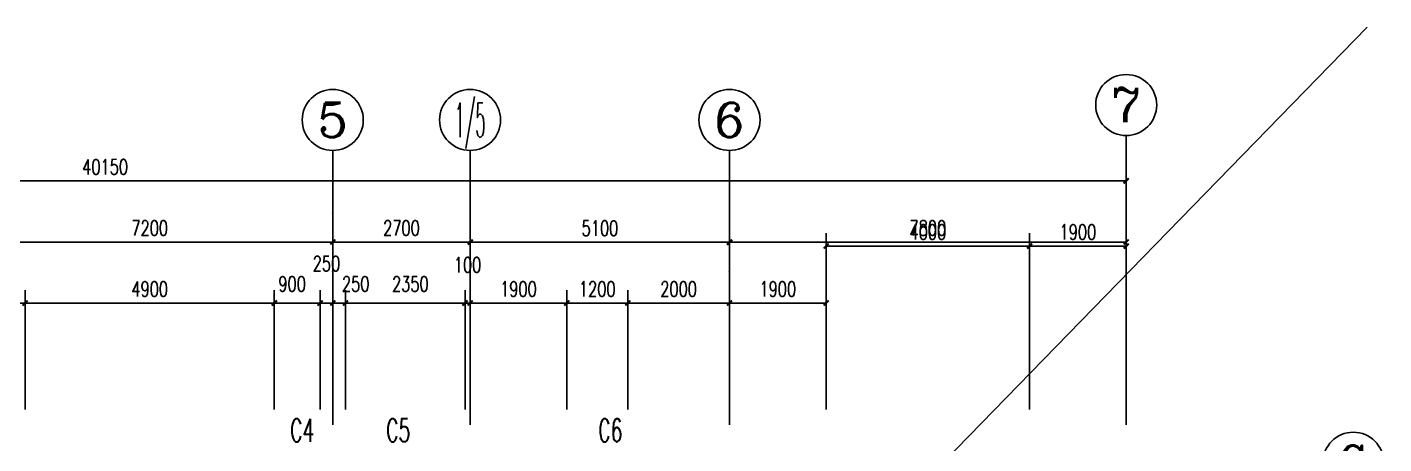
# Model space of a CAD drawing. Extents: x 392800 to 1041602, y -388882 to -94077.
# Drawn here: x 435883 to 462559, y -278528 to -270332 of the extents above; entities that cross this region are included whole.
import ezdxf
from ezdxf.enums import TextEntityAlignment as Align

# ---------------------------------------------------------------- set-up
doc = ezdxf.new("R2010")
doc.units = 0
doc.header["$LTSCALE"] = 1000
doc.header["$MEASUREMENT"] = 0
for name, color, linetype in [('AXIS_TEXT', 7, 'Continuous'), ('IBS-新建墙体', 1, 'Continuous'), ('IBS-轴号', 160, 'Continuous'), ('IBS－外尺寸标注', 51, 'Continuous'), ('PUB_TEXT', 7, 'Continuous')]:
    doc.layers.add(name, color=color, linetype=linetype)
doc.styles.add('_HZFS', font='txt.shx', dxfattribs={"width": 0.6, "bigfont": 'HZFS.shx'})
doc.styles.add('_TCH_DIM_T3', font='SIMPLEX', dxfattribs={"width": 0.705882, "bigfont": 'GBCBIG'})
doc.styles.add('COMPLEX', font='COMPLEX')
doc.dimstyles.new('_TCH_ARCH&&100', dxfattribs={"dimtxt": 297.5, "dimasz": 100, "dimexe": 250, "dimexo": 300, "dimgap": 126.25, "dimtad": 1, "dimdec": 0, "dimzin": 0, "dimdsep": 46, "dimtxsty": '_TCH_DIM_T3', "dimblk": 'ARCHTICK', "dimcen": 0.09, "dimclrt": 7, "dimazin": 2, "dimtfac": 1, "dimtdec": 0, "dimtix": 1, "dimtmove": 2, "dimatfit": 3, "dimfxl": 1, "dimtolj": 1, "dimtzin": 0, "dimarcsym": 0})

# ---------------------------------------------------------------- blocks, each defined once
blk = doc.blocks.new('_AXISO')
blk.add_circle((0, 0), 0.5)
at = {"layer": 'AXIS_TEXT', "style": 'COMPLEX', "width": 1.041667}
blk.add_attdef('A', text='', height=0.56, dxfattribs=at).set_placement((-0.25, -0.28), (0.25, -0.28), align=Align.FIT)
blk = doc.blocks.new('_ArchTick')
at = {"color": 0, "linetype": 'ByBlock', "const_width": 0.4}
blk.add_lwpolyline([(-0.5, -0.5), (0.5, 0.5)], dxfattribs=at)
blk = doc.blocks.new('*D450')
at = {"layer": 'Defpoints', "color": 0, "transparency": 16777216}
for p in [(457493, -274637), (455593, -278149), (457493, -278149)]:
    blk.add_point(p, dxfattribs=at)
at = {"layer": 'IBS－外尺寸标注', "color": 0, "lineweight": -2, "transparency": 16777216}
for p, q in [((455593, -277849), (455593, -274387)), ((457493, -277849), (457493, -274387)), ((455593, -274637), (457493, -274637))]:
    blk.add_line(p, q, dxfattribs=at)
at = {"layer": 'IBS－外尺寸标注', "color": 0, "lineweight": -2, "transparency": 16777216, "xscale": 100, "yscale": 100, "zscale": 100, "rotation": 180}
blk.add_blockref('_ArchTick', (455593, -274637), dxfattribs=at)
at = {"layer": 'IBS－外尺寸标注', "color": 0, "lineweight": -2, "transparency": 16777216, "xscale": 100, "yscale": 100, "zscale": 100}
blk.add_blockref('_ArchTick', (457493, -274637), dxfattribs=at)
at = {"layer": 'IBS－外尺寸标注', "color": 7, "transparency": 16777216, "insert": (456543, -274362), "char_height": 297.5, "attachment_point": 5, "style": '_TCH_DIM_T3'}
blk.add_mtext('\\A1;1900', dxfattribs=at)
blk = doc.blocks.new('*D451')
at = {"layer": 'Defpoints', "color": 0, "transparency": 16777216}
for p in [(455593, -274637), (451593, -278153), (455593, -278149)]:
    blk.add_point(p, dxfattribs=at)
at = {"layer": 'IBS－外尺寸标注', "color": 0, "lineweight": -2, "transparency": 16777216}
for p, q in [((451593, -277853), (451593, -274387)), ((455593, -277849), (455593, -274387)), ((451593, -274637), (455593, -274637))]:
    blk.add_line(p, q, dxfattribs=at)
at = {"layer": 'IBS－外尺寸标注', "color": 0, "lineweight": -2, "transparency": 16777216, "xscale": 100, "yscale": 100, "zscale": 100, "rotation": 180}
blk.add_blockref('_ArchTick', (451593, -274637), dxfattribs=at)
at = {"layer": 'IBS－外尺寸标注', "color": 0, "lineweight": -2, "transparency": 16777216, "xscale": 100, "yscale": 100, "zscale": 100}
blk.add_blockref('_ArchTick', (455593, -274637), dxfattribs=at)
at = {"layer": 'IBS－外尺寸标注', "color": 7, "transparency": 16777216, "insert": (453593, -274362), "char_height": 297.5, "attachment_point": 5, "style": '_TCH_DIM_T3'}
blk.add_mtext('\\A1;4000', dxfattribs=at)
blk = doc.blocks.new('*D452')
at = {"layer": 'Defpoints', "color": 0, "transparency": 16777216}
for p in [(451593, -275758), (449693, -278153), (451593, -278153)]:
    blk.add_point(p, dxfattribs=at)
at = {"layer": 'IBS－外尺寸标注', "color": 0, "lineweight": -2, "transparency": 16777216}
for p, q in [((449693, -277853), (449693, -275508)), ((451593, -277853), (451593, -275508)), ((449693, -275758), (451593, -275758))]:
    blk.add_line(p, q, dxfattribs=at)
at = {"layer": 'IBS－外尺寸标注', "color": 0, "lineweight": -2, "transparency": 16777216, "xscale": 100, "yscale": 100, "zscale": 100, "rotation": 180}
blk.add_blockref('_ArchTick', (449693, -275758), dxfattribs=at)
at = {"layer": 'IBS－外尺寸标注', "color": 0, "lineweight": -2, "transparency": 16777216, "xscale": 100, "yscale": 100, "zscale": 100}
blk.add_blockref('_ArchTick', (451593, -275758), dxfattribs=at)
at = {"layer": 'IBS－外尺寸标注', "color": 7, "transparency": 16777216, "insert": (450643, -275483), "char_height": 297.5, "attachment_point": 5, "style": '_TCH_DIM_T3'}
blk.add_mtext('\\A1;1900', dxfattribs=at)
blk = doc.blocks.new('*D453')
at = {"layer": 'Defpoints', "color": 0, "transparency": 16777216}
for p in [(444493, -275758), (442143, -278153), (444493, -278153)]:
    blk.add_point(p, dxfattribs=at)
at = {"layer": 'IBS－外尺寸标注', "color": 0, "lineweight": -2, "transparency": 16777216}
for p, q in [((442143, -277853), (442143, -275508)), ((444493, -277853), (444493, -275508)), ((442143, -275758), (444493, -275758))]:
    blk.add_line(p, q, dxfattribs=at)
at = {"layer": 'IBS－外尺寸标注', "color": 0, "lineweight": -2, "transparency": 16777216, "xscale": 100, "yscale": 100, "zscale": 100, "rotation": 180}
blk.add_blockref('_ArchTick', (442143, -275758), dxfattribs=at)
at = {"layer": 'IBS－外尺寸标注', "color": 0, "lineweight": -2, "transparency": 16777216, "xscale": 100, "yscale": 100, "zscale": 100}
blk.add_blockref('_ArchTick', (444493, -275758), dxfattribs=at)
at = {"layer": 'IBS－外尺寸标注', "color": 7, "transparency": 16777216, "insert": (443418, -275383), "char_height": 297.5, "attachment_point": 5, "style": '_TCH_DIM_T3'}
blk.add_mtext('\\A1;2350', dxfattribs=at)
blk = doc.blocks.new('*D454')
at = {"layer": 'Defpoints', "color": 0, "transparency": 16777216}
for p in [(442143, -275758), (441893, -278153), (442143, -278153)]:
    blk.add_point(p, dxfattribs=at)
at = {"layer": 'IBS－外尺寸标注', "color": 0, "lineweight": -2, "transparency": 16777216}
for p, q in [((441893, -277853), (441893, -275508)), ((442143, -277853), (442143, -275508)), ((441893, -275758), (441793, -275758)), ((441893, -275758), (442143, -275758)), ((442143, -275758), (442243, -275758))]:
    blk.add_line(p, q, dxfattribs=at)
at = {"layer": 'IBS－外尺寸标注', "color": 0, "lineweight": -2, "transparency": 16777216, "xscale": 100, "yscale": 100, "zscale": 100}
blk.add_blockref('_ArchTick', (441893, -275758), dxfattribs=at)
at = {"layer": 'IBS－外尺寸标注', "color": 0, "lineweight": -2, "transparency": 16777216, "xscale": 100, "yscale": 100, "zscale": 100, "rotation": 180}
blk.add_blockref('_ArchTick', (442143, -275758), dxfattribs=at)
at = {"layer": 'IBS－外尺寸标注', "color": 7, "transparency": 16777216, "insert": (442343, -275383), "char_height": 297.5, "attachment_point": 5, "style": '_TCH_DIM_T3'}
blk.add_mtext('\\A1;250', dxfattribs=at)
blk = doc.blocks.new('*D455')
at = {"layer": 'Defpoints', "color": 0, "transparency": 16777216}
for p in [(440743, -275758), (440743, -278153), (441643, -278153)]:
    blk.add_point(p, dxfattribs=at)
at = {"layer": 'IBS－外尺寸标注', "color": 0, "lineweight": -2, "transparency": 16777216}
for p, q in [((440743, -277853), (440743, -275508)), ((441643, -277853), (441643, -275508)), ((441643, -275758), (440743, -275758))]:
    blk.add_line(p, q, dxfattribs=at)
at = {"layer": 'IBS－外尺寸标注', "color": 0, "lineweight": -2, "transparency": 16777216, "xscale": 100, "yscale": 100, "zscale": 100, "rotation": 180}
blk.add_blockref('_ArchTick', (440743, -275758), dxfattribs=at)
at = {"layer": 'IBS－外尺寸标注', "color": 0, "lineweight": -2, "transparency": 16777216, "xscale": 100, "yscale": 100, "zscale": 100}
blk.add_blockref('_ArchTick', (441643, -275758), dxfattribs=at)
at = {"layer": 'IBS－外尺寸标注', "color": 7, "transparency": 16777216, "insert": (441093, -275383), "char_height": 297.5, "attachment_point": 5, "style": '_TCH_DIM_T3'}
blk.add_mtext('\\A1;900', dxfattribs=at)
blk = doc.blocks.new('*D456')
at = {"layer": 'Defpoints', "color": 0, "transparency": 16777216}
for p in [(441643, -275758), (441643, -278153), (441893, -278153)]:
    blk.add_point(p, dxfattribs=at)
at = {"layer": 'IBS－外尺寸标注', "color": 0, "lineweight": -2, "transparency": 16777216}
for p, q in [((441643, -277853), (441643, -275508)), ((441893, -277853), (441893, -275508)), ((441643, -275758), (441543, -275758)), ((441893, -275758), (441643, -275758)), ((441893, -275758), (441993, -275758))]:
    blk.add_line(p, q, dxfattribs=at)
at = {"layer": 'IBS－外尺寸标注', "color": 0, "lineweight": -2, "transparency": 16777216, "xscale": 100, "yscale": 100, "zscale": 100}
blk.add_blockref('_ArchTick', (441643, -275758), dxfattribs=at)
at = {"layer": 'IBS－外尺寸标注', "color": 0, "lineweight": -2, "transparency": 16777216, "xscale": 100, "yscale": 100, "zscale": 100, "rotation": 180}
blk.add_blockref('_ArchTick', (441893, -275758), dxfattribs=at)
at = {"layer": 'IBS－外尺寸标注', "color": 7, "transparency": 16777216, "insert": (441768, -274983), "char_height": 297.5, "attachment_point": 5, "style": '_TCH_DIM_T3'}
blk.add_mtext('\\A1;250', dxfattribs=at)
blk = doc.blocks.new('*D457')
at = {"layer": 'Defpoints', "color": 0, "transparency": 16777216}
for p in [(435843, -275758), (434943, -278153), (435843, -278153)]:
    blk.add_point(p, dxfattribs=at)
at = {"layer": 'IBS－外尺寸标注', "color": 0, "lineweight": -2, "transparency": 16777216}
for p, q in [((434943, -277853), (434943, -275508)), ((435843, -277853), (435843, -275508)), ((434943, -275758), (435843, -275758))]:
    blk.add_line(p, q, dxfattribs=at)
at = {"layer": 'IBS－外尺寸标注', "color": 0, "lineweight": -2, "transparency": 16777216, "xscale": 100, "yscale": 100, "zscale": 100, "rotation": 180}
blk.add_blockref('_ArchTick', (434943, -275758), dxfattribs=at)
at = {"layer": 'IBS－外尺寸标注', "color": 0, "lineweight": -2, "transparency": 16777216, "xscale": 100, "yscale": 100, "zscale": 100}
blk.add_blockref('_ArchTick', (435843, -275758), dxfattribs=at)
at = {"layer": 'IBS－外尺寸标注', "color": 7, "transparency": 16777216, "insert": (435393, -275483), "char_height": 297.5, "attachment_point": 5, "style": '_TCH_DIM_T3'}
blk.add_mtext('\\A1;900', dxfattribs=at)
blk = doc.blocks.new('*D467')
at = {"layer": 'Defpoints', "color": 0, "transparency": 16777216}
for p in [(444593, -275758), (444493, -278153), (444593, -278153)]:
    blk.add_point(p, dxfattribs=at)
at = {"layer": 'IBS－外尺寸标注', "color": 0, "lineweight": -2, "transparency": 16777216}
for p, q in [((444493, -277853), (444493, -275508)), ((444593, -277853), (444593, -275508)), ((444493, -275758), (444393, -275758)), ((444493, -275758), (444593, -275758)), ((444593, -275758), (444693, -275758))]:
    blk.add_line(p, q, dxfattribs=at)
at = {"layer": 'IBS－外尺寸标注', "color": 0, "lineweight": -2, "transparency": 16777216, "xscale": 100, "yscale": 100, "zscale": 100}
blk.add_blockref('_ArchTick', (444493, -275758), dxfattribs=at)
at = {"layer": 'IBS－外尺寸标注', "color": 0, "lineweight": -2, "transparency": 16777216, "xscale": 100, "yscale": 100, "zscale": 100, "rotation": 180}
blk.add_blockref('_ArchTick', (444593, -275758), dxfattribs=at)
at = {"layer": 'IBS－外尺寸标注', "color": 7, "transparency": 16777216, "insert": (444543, -275008), "char_height": 297.5, "attachment_point": 5, "style": '_TCH_DIM_T3'}
blk.add_mtext('\\A1;100', dxfattribs=at)
blk = doc.blocks.new('*D469')
at = {"layer": 'Defpoints', "color": 0, "transparency": 16777216}
for p in [(444593, -274558), (441893, -278149), (444593, -278149)]:
    blk.add_point(p, dxfattribs=at)
at = {"layer": 'IBS－外尺寸标注', "color": 0, "lineweight": -2, "transparency": 16777216}
for p, q in [((441893, -277849), (441893, -274308)), ((444593, -277849), (444593, -274308)), ((441893, -274558), (444593, -274558))]:
    blk.add_line(p, q, dxfattribs=at)
at = {"layer": 'IBS－外尺寸标注', "color": 0, "lineweight": -2, "transparency": 16777216, "xscale": 100, "yscale": 100, "zscale": 100, "rotation": 180}
blk.add_blockref('_ArchTick', (441893, -274558), dxfattribs=at)
at = {"layer": 'IBS－外尺寸标注', "color": 0, "lineweight": -2, "transparency": 16777216, "xscale": 100, "yscale": 100, "zscale": 100}
blk.add_blockref('_ArchTick', (444593, -274558), dxfattribs=at)
at = {"layer": 'IBS－外尺寸标注', "color": 7, "transparency": 16777216, "insert": (443243, -274283), "char_height": 297.5, "attachment_point": 5, "style": '_TCH_DIM_T3'}
blk.add_mtext('\\A1;2700', dxfattribs=at)
blk = doc.blocks.new('*D470')
at = {"layer": 'Defpoints', "color": 0, "transparency": 16777216}
for p in [(447693, -275758), (446493, -278149), (447693, -278149)]:
    blk.add_point(p, dxfattribs=at)
at = {"layer": 'IBS－外尺寸标注', "color": 0, "lineweight": -2, "transparency": 16777216}
for p, q in [((446493, -277849), (446493, -275508)), ((447693, -277849), (447693, -275508)), ((446493, -275758), (447693, -275758))]:
    blk.add_line(p, q, dxfattribs=at)
at = {"layer": 'IBS－外尺寸标注', "color": 0, "lineweight": -2, "transparency": 16777216, "xscale": 100, "yscale": 100, "zscale": 100, "rotation": 180}
blk.add_blockref('_ArchTick', (446493, -275758), dxfattribs=at)
at = {"layer": 'IBS－外尺寸标注', "color": 0, "lineweight": -2, "transparency": 16777216, "xscale": 100, "yscale": 100, "zscale": 100}
blk.add_blockref('_ArchTick', (447693, -275758), dxfattribs=at)
at = {"layer": 'IBS－外尺寸标注', "color": 7, "transparency": 16777216, "insert": (447093, -275483), "char_height": 297.5, "attachment_point": 5, "style": '_TCH_DIM_T3'}
blk.add_mtext('\\A1;1200', dxfattribs=at)
blk = doc.blocks.new('*D471')
at = {"layer": 'Defpoints', "color": 0, "transparency": 16777216}
for p in [(446493, -275758), (444593, -278153), (446493, -278149)]:
    blk.add_point(p, dxfattribs=at)
at = {"layer": 'IBS－外尺寸标注', "color": 0, "lineweight": -2, "transparency": 16777216}
for p, q in [((444593, -277853), (444593, -275508)), ((446493, -277849), (446493, -275508)), ((444593, -275758), (446493, -275758))]:
    blk.add_line(p, q, dxfattribs=at)
at = {"layer": 'IBS－外尺寸标注', "color": 0, "lineweight": -2, "transparency": 16777216, "xscale": 100, "yscale": 100, "zscale": 100, "rotation": 180}
blk.add_blockref('_ArchTick', (444593, -275758), dxfattribs=at)
at = {"layer": 'IBS－外尺寸标注', "color": 0, "lineweight": -2, "transparency": 16777216, "xscale": 100, "yscale": 100, "zscale": 100}
blk.add_blockref('_ArchTick', (446493, -275758), dxfattribs=at)
at = {"layer": 'IBS－外尺寸标注', "color": 7, "transparency": 16777216, "insert": (445543, -275483), "char_height": 297.5, "attachment_point": 5, "style": '_TCH_DIM_T3'}
blk.add_mtext('\\A1;1900', dxfattribs=at)
blk = doc.blocks.new('*D476')
at = {"layer": 'Defpoints', "color": 0, "transparency": 16777216}
for p in [(449693, -275758), (447693, -278149), (449693, -278149)]:
    blk.add_point(p, dxfattribs=at)
at = {"layer": 'IBS－外尺寸标注', "color": 0, "lineweight": -2, "transparency": 16777216}
for p, q in [((447693, -277849), (447693, -275508)), ((449693, -277849), (449693, -275508)), ((447693, -275758), (449693, -275758))]:
    blk.add_line(p, q, dxfattribs=at)
at = {"layer": 'IBS－外尺寸标注', "color": 0, "lineweight": -2, "transparency": 16777216, "xscale": 100, "yscale": 100, "zscale": 100, "rotation": 180}
blk.add_blockref('_ArchTick', (447693, -275758), dxfattribs=at)
at = {"layer": 'IBS－外尺寸标注', "color": 0, "lineweight": -2, "transparency": 16777216, "xscale": 100, "yscale": 100, "zscale": 100}
blk.add_blockref('_ArchTick', (449693, -275758), dxfattribs=at)
at = {"layer": 'IBS－外尺寸标注', "color": 7, "transparency": 16777216, "insert": (448693, -275483), "char_height": 297.5, "attachment_point": 5, "style": '_TCH_DIM_T3'}
blk.add_mtext('\\A1;2000', dxfattribs=at)
blk = doc.blocks.new('*D477')
at = {"layer": 'Defpoints', "color": 0, "transparency": 16777216}
for p in [(435843, -275758), (435843, -278153), (440743, -278149)]:
    blk.add_point(p, dxfattribs=at)
at = {"layer": 'IBS－外尺寸标注', "color": 0, "lineweight": -2, "transparency": 16777216}
for p, q in [((435843, -277853), (435843, -275508)), ((440743, -277849), (440743, -275508)), ((440743, -275758), (435843, -275758))]:
    blk.add_line(p, q, dxfattribs=at)
at = {"layer": 'IBS－外尺寸标注', "color": 0, "lineweight": -2, "transparency": 16777216, "xscale": 100, "yscale": 100, "zscale": 100, "rotation": 180}
blk.add_blockref('_ArchTick', (435843, -275758), dxfattribs=at)
at = {"layer": 'IBS－外尺寸标注', "color": 0, "lineweight": -2, "transparency": 16777216, "xscale": 100, "yscale": 100, "zscale": 100}
blk.add_blockref('_ArchTick', (440743, -275758), dxfattribs=at)
at = {"layer": 'IBS－外尺寸标注', "color": 7, "transparency": 16777216, "insert": (438293, -275483), "char_height": 297.5, "attachment_point": 5, "style": '_TCH_DIM_T3'}
blk.add_mtext('\\A1;4900', dxfattribs=at)
blk = doc.blocks.new('*D480')
at = {"layer": 'Defpoints', "color": 0, "transparency": 16777216}
for p in [(434693, -274558), (434693, -278153), (441893, -278153)]:
    blk.add_point(p, dxfattribs=at)
at = {"layer": 'IBS－外尺寸标注', "color": 0, "lineweight": -2, "transparency": 16777216}
for p, q in [((434693, -277853), (434693, -274308)), ((441893, -277853), (441893, -274308)), ((441893, -274558), (434693, -274558))]:
    blk.add_line(p, q, dxfattribs=at)
at = {"layer": 'IBS－外尺寸标注', "color": 0, "lineweight": -2, "transparency": 16777216, "xscale": 100, "yscale": 100, "zscale": 100, "rotation": 180}
blk.add_blockref('_ArchTick', (434693, -274558), dxfattribs=at)
at = {"layer": 'IBS－外尺寸标注', "color": 0, "lineweight": -2, "transparency": 16777216, "xscale": 100, "yscale": 100, "zscale": 100}
blk.add_blockref('_ArchTick', (441893, -274558), dxfattribs=at)
at = {"layer": 'IBS－外尺寸标注', "color": 7, "transparency": 16777216, "insert": (438293, -274283), "char_height": 297.5, "attachment_point": 5, "style": '_TCH_DIM_T3'}
blk.add_mtext('\\A1;7200', dxfattribs=at)
blk = doc.blocks.new('*D481')
at = {"layer": 'Defpoints', "color": 0, "transparency": 16777216}
for p in [(444596, -274560), (444593, -278149), (449693, -278153)]:
    blk.add_point(p, dxfattribs=at)
at = {"layer": 'IBS－外尺寸标注', "color": 0, "lineweight": -2, "transparency": 16777216}
for p, q in [((444593, -277849), (444596, -274310)), ((449693, -277853), (449696, -274314)), ((449696, -274564), (444596, -274560))]:
    blk.add_line(p, q, dxfattribs=at)
at = {"layer": 'IBS－外尺寸标注', "color": 0, "lineweight": -2, "transparency": 16777216, "xscale": 100, "yscale": 100, "zscale": 100}
for p, rotation in [((444596, -274560), 179.9531013599509), ((449696, -274564), 359.9531013599509)]:
    blk.add_blockref('_ArchTick', p, dxfattribs=dict(at, rotation=rotation))
at = {"layer": 'IBS－外尺寸标注', "color": 7, "transparency": 16777216, "insert": (447146, -274287), "char_height": 297.5, "attachment_point": 5, "rotation": 359.9531, "style": '_TCH_DIM_T3'}
blk.add_mtext('\\A1;5100', dxfattribs=at)
blk = doc.blocks.new('*D482')
at = {"layer": 'Defpoints', "color": 0, "transparency": 16777216}
for p in [(417342, -273358), (417343, -278153), (457493, -278149)]:
    blk.add_point(p, dxfattribs=at)
at = {"layer": 'IBS－外尺寸标注', "color": 0, "lineweight": -2, "transparency": 16777216}
for p, q in [((417343, -277853), (417342, -273108)), ((457493, -277849), (457492, -273104)), ((457492, -273354), (417342, -273358))]:
    blk.add_line(p, q, dxfattribs=at)
at = {"layer": 'IBS－外尺寸标注', "color": 0, "lineweight": -2, "transparency": 16777216, "xscale": 100, "yscale": 100, "zscale": 100}
for p, rotation in [((417342, -273358), 180.0059572382766), ((457492, -273354), 0.00595723827659711)]:
    blk.add_blockref('_ArchTick', p, dxfattribs=dict(at, rotation=rotation))
at = {"layer": 'IBS－外尺寸标注', "color": 7, "transparency": 16777216, "insert": (437417, -273081), "char_height": 297.5, "attachment_point": 5, "rotation": 0.006, "style": '_TCH_DIM_T3'}
blk.add_mtext('\\A1;40150', dxfattribs=at)
blk = doc.blocks.new('*D483')
at = {"layer": 'Defpoints', "color": 0, "transparency": 16777216}
for p in [(449693, -274558), (449693, -278153), (457493, -278153)]:
    blk.add_point(p, dxfattribs=at)
at = {"layer": 'IBS－外尺寸标注', "color": 0, "lineweight": -2, "transparency": 16777216}
for p, q in [((449693, -277853), (449693, -274308)), ((457493, -277853), (457493, -274308)), ((457493, -274558), (449693, -274558))]:
    blk.add_line(p, q, dxfattribs=at)
at = {"layer": 'IBS－外尺寸标注', "color": 0, "lineweight": -2, "transparency": 16777216, "xscale": 100, "yscale": 100, "zscale": 100, "rotation": 180}
blk.add_blockref('_ArchTick', (449693, -274558), dxfattribs=at)
at = {"layer": 'IBS－外尺寸标注', "color": 0, "lineweight": -2, "transparency": 16777216, "xscale": 100, "yscale": 100, "zscale": 100}
blk.add_blockref('_ArchTick', (457493, -274558), dxfattribs=at)
at = {"layer": 'IBS－外尺寸标注', "color": 7, "transparency": 16777216, "insert": (453593, -274283), "char_height": 297.5, "attachment_point": 5, "style": '_TCH_DIM_T3'}
blk.add_mtext('\\A1;7800', dxfattribs=at)

msp = doc.modelspace()

# ---------------------------------------------------------------- linework, layer by layer
at = {"layer": 'IBS-新建墙体'}
msp.add_line((414092.1, -319751), (462229.3, -270332.4), dxfattribs=at)
at = {"layer": 'IBS-轴号'}
for p, q in [((457492.6, -272464.4), (457492.6, -278152.9)), ((441892.6, -272757.8), (441892.6, -278152.9)), ((444592.6, -272757.8), (444592.6, -278152.9)), ((449692.6, -272757.8), (449692.6, -278152.9))]:
    msp.add_line(p, q, dxfattribs=at)
at = {"layer": 'IBS－外尺寸标注'}
for p in [(441892.6, -273985.9), (441892.6, -275143.6), (449692.6, -275143.6)]:
    msp.add_point(p, dxfattribs=at)

# ---------------------------------------------------------------- block references
at = {"layer": 'IBS-轴号'}
ref = msp.add_blockref('_AXISO', (457492.6, -271864.4), dxfattribs=dict(at, xscale=-1200, yscale=1200, zscale=1200, rotation=180))
ref.add_attrib('A', '7', dxfattribs={"layer": 'AXIS_TEXT', "height": 672, "style": 'COMPLEX', "width": 1.339286}).set_placement((457192.6, -272200.4), (457792.6, -272200.4), align=Align.FIT)
ref = msp.add_blockref('_AXISO', (441892.6, -272157.8), dxfattribs=dict(at, xscale=-1200, yscale=1200, zscale=1200, rotation=180))
ref.add_attrib('A', '5', dxfattribs={"layer": 'AXIS_TEXT', "height": 672, "style": 'COMPLEX', "width": 1.339286}).set_placement((441592.6, -272493.8), (442192.6, -272493.8), align=Align.FIT)
ref = msp.add_blockref('_AXISO', (444592.6, -272157.8), dxfattribs=dict(at, xscale=-1200, yscale=1200, zscale=1200, rotation=180))
ref.add_attrib('A', '1/5', dxfattribs={"layer": 'AXIS_TEXT', "height": 672, "style": 'COMPLEX', "width": 0.367647}).set_placement((444292.6, -272493.8), (444892.6, -272493.8), align=Align.FIT)
ref = msp.add_blockref('_AXISO', (449692.6, -272157.8), dxfattribs=dict(at, xscale=-1200, yscale=1200, zscale=1200, rotation=180))
ref.add_attrib('A', '6', dxfattribs={"layer": 'AXIS_TEXT', "height": 672, "style": 'COMPLEX', "width": 1.339286}).set_placement((449392.6, -272493.8), (449992.6, -272493.8), align=Align.FIT)
ref = msp.add_blockref('_AXISO', (461959, -278898.7), dxfattribs=dict(at, xscale=-1200, yscale=1200, zscale=1200))
ref.add_attrib('A', 'G', dxfattribs={"layer": 'AXIS_TEXT', "height": 672, "style": 'COMPLEX', "width": 1.041667}).set_placement((461659, -279234.7), (462259, -279234.7), align=Align.FIT)

# ---------------------------------------------------------------- texts
at = {"layer": 'PUB_TEXT', "ltscale": 2, "style": '_HZFS', "width": 0.6}
for s, p in [('C4', (441053.7, -278485.2)), ('C5', (442942.6, -278485.2)), ('C6', (447113.7, -278485.2))]:
    msp.add_text(s, height=450, dxfattribs=at).set_placement(p)

# ---------------------------------------------------------------- dimensions: what is measured, and where the dimension line sits
at = {"layer": 'IBS－外尺寸标注'}
for p1, p2, distance, picture, middle in [((457492.6, -278148.7), (417342.6, -278152.9), -4795, '*D482', (437417.1, -273080.7)), ((449692.6, -278152.9), (444592.6, -278148.7), -3588.7, '*D481', (447145.8, -274287.1))]:
    dim = msp.add_aligned_dim(p1=p1, p2=p2, distance=distance, dimstyle='_TCH_ARCH&&100', dxfattribs=at)
    dim.commit()
    dim.dimension.update_dxf_attribs({"geometry": picture, "text_midpoint": middle})
for base, p1, p2, picture, middle in [((434692.6, -274557.8), (441892.6, -278152.9), (434692.6, -278152.9), '*D480', (438292.6, -274282.8)), ((449692.6, -274557.8), (457492.6, -278152.9), (449692.6, -278152.9), '*D483', (453592.6, -274282.8)), ((455592.6, -274637.1), (451592.6, -278152.9), (455592.6, -278148.7), '*D451', (453592.6, -274362.1)), ((457492.6, -274637.1), (455592.6, -278148.7), (457492.6, -278148.7), '*D450', (456542.6, -274362.1)), ((435842.6, -275757.8), (440742.6, -278148.7), (435842.6, -278152.9), '*D477', (438292.6, -275482.8)), ((449692.6, -275757.8), (447692.6, -278148.7), (449692.6, -278148.7), '*D476', (448692.6, -275482.8)), ((451592.6, -275757.8), (449692.6, -278152.9), (451592.6, -278152.9), '*D452', (450642.6, -275482.8))]:
    dim = msp.add_linear_dim(base=base, p1=p1, p2=p2, angle=180, dimstyle='_TCH_ARCH&&100', dxfattribs=at)
    dim.commit()
    dim.dimension.update_dxf_attribs({"geometry": picture, "text_midpoint": middle})
for base, p1, p2, picture, middle in [((444592.6, -274557.8), (441892.6, -278148.7), (444592.6, -278148.7), '*D469', (443242.6, -274282.8)), ((435842.6, -275757.8), (434942.6, -278152.9), (435842.6, -278152.9), '*D457', (435392.6, -275482.8)), ((446492.6, -275757.8), (444592.6, -278152.9), (446492.6, -278148.7), '*D471', (445542.6, -275482.8)), ((447692.6, -275757.8), (446492.6, -278148.7), (447692.6, -278148.7), '*D470', (447092.6, -275482.8))]:
    dim = msp.add_linear_dim(base=base, p1=p1, p2=p2, dimstyle='_TCH_ARCH&&100', dxfattribs=at)
    dim.commit()
    dim.dimension.update_dxf_attribs({"geometry": picture, "text_midpoint": middle})
for base, p1, p2, picture, middle in [((441642.6, -275757.8), (441892.6, -278152.9), (441642.6, -278152.9), '*D456', (441767.6, -274982.8)), ((444592.6, -275757.8), (444492.6, -278152.9), (444592.6, -278152.9), '*D467', (444542.6, -275007.8)), ((440742.6, -275757.8), (441642.6, -278152.9), (440742.6, -278152.9), '*D455', (441092.6, -275382.8)), ((442142.6, -275757.8), (441892.6, -278152.9), (442142.6, -278152.9), '*D454', (442342.6, -275382.8)), ((444492.6, -275757.8), (442142.6, -278152.9), (444492.6, -278152.9), '*D453', (443417.6, -275382.8))]:
    dim = msp.add_linear_dim(base=base, p1=p1, p2=p2, dimstyle='_TCH_ARCH&&100', dxfattribs=at)
    dim.commit()
    dim.dimension.update_dxf_attribs({"geometry": picture, "text_midpoint": middle, "dimtype": 160})

doc.saveas('drawing.dxf')
